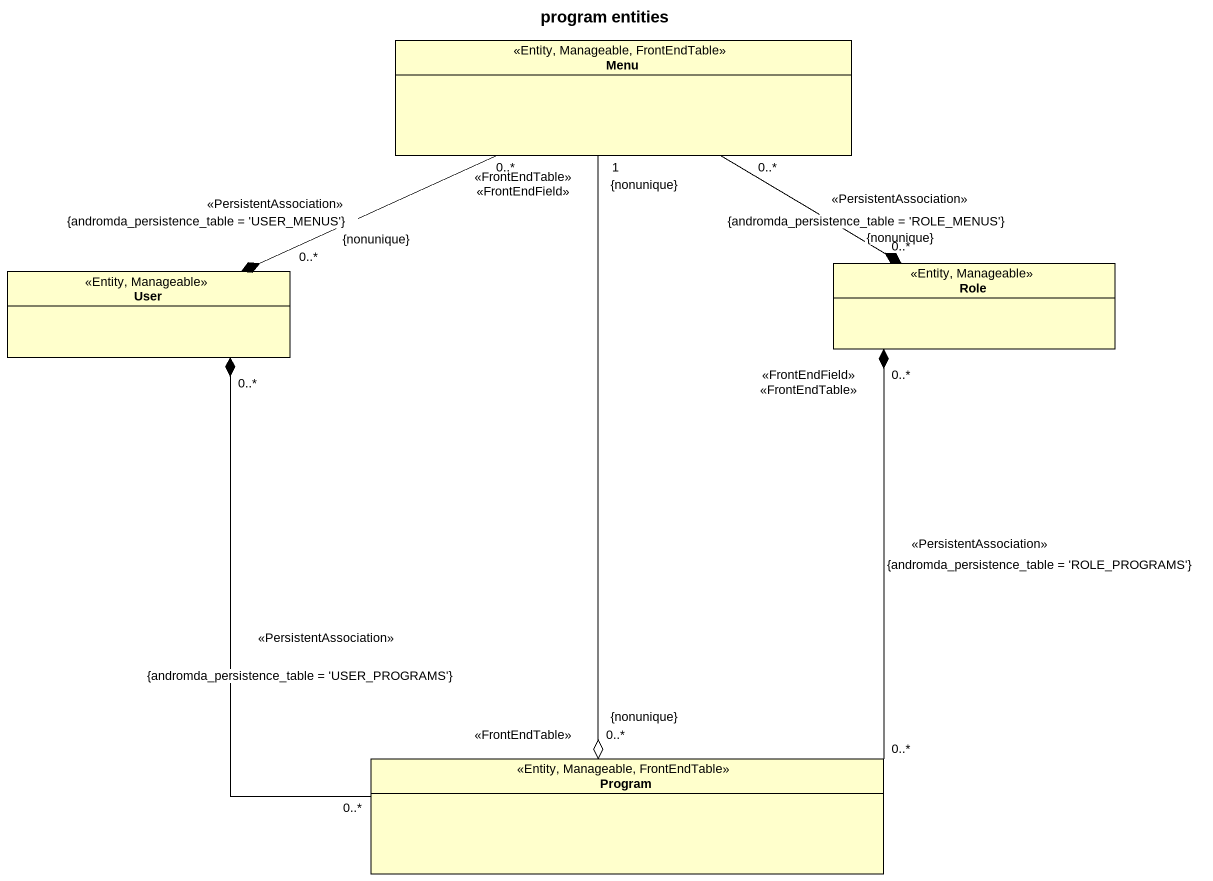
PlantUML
@startuml
title program entities
hide circle
hide empty members
class Menu <<Entity, Manageable, FrontEndTable>>
class User <<Entity, Manageable>>
class Role <<Entity, Manageable>>
class Program <<Entity, Manageable, FrontEndTable>>
User "0..*\n{nonunique}" *-right- "0..*" Menu : <<PersistentAssociation>>\n{andromda_persistence_table = 'USER_MENUS'}
User "0..*" *-- "0..*" Program : <<PersistentAssociation>>\n{andromda_persistence_table = 'USER_PROGRAMS'}
Role "0..*\n{nonunique}" *-left- "0..*" Menu : <<PersistentAssociation>>\n{andromda_persistence_table = 'ROLE_MENUS'}
Role "<<FrontEndField>> <<FrontEndTable>>\n0..*" *-- "0..*" Program : <<PersistentAssociation>>\n{andromda_persistence_table = 'ROLE_PROGRAMS'}
Program "<<FrontEndTable>>\n0..*\n{nonunique}" o-up- "<<FrontEndTable>> <<FrontEndField>>\n1\n{nonunique}" Menu
@enduml
